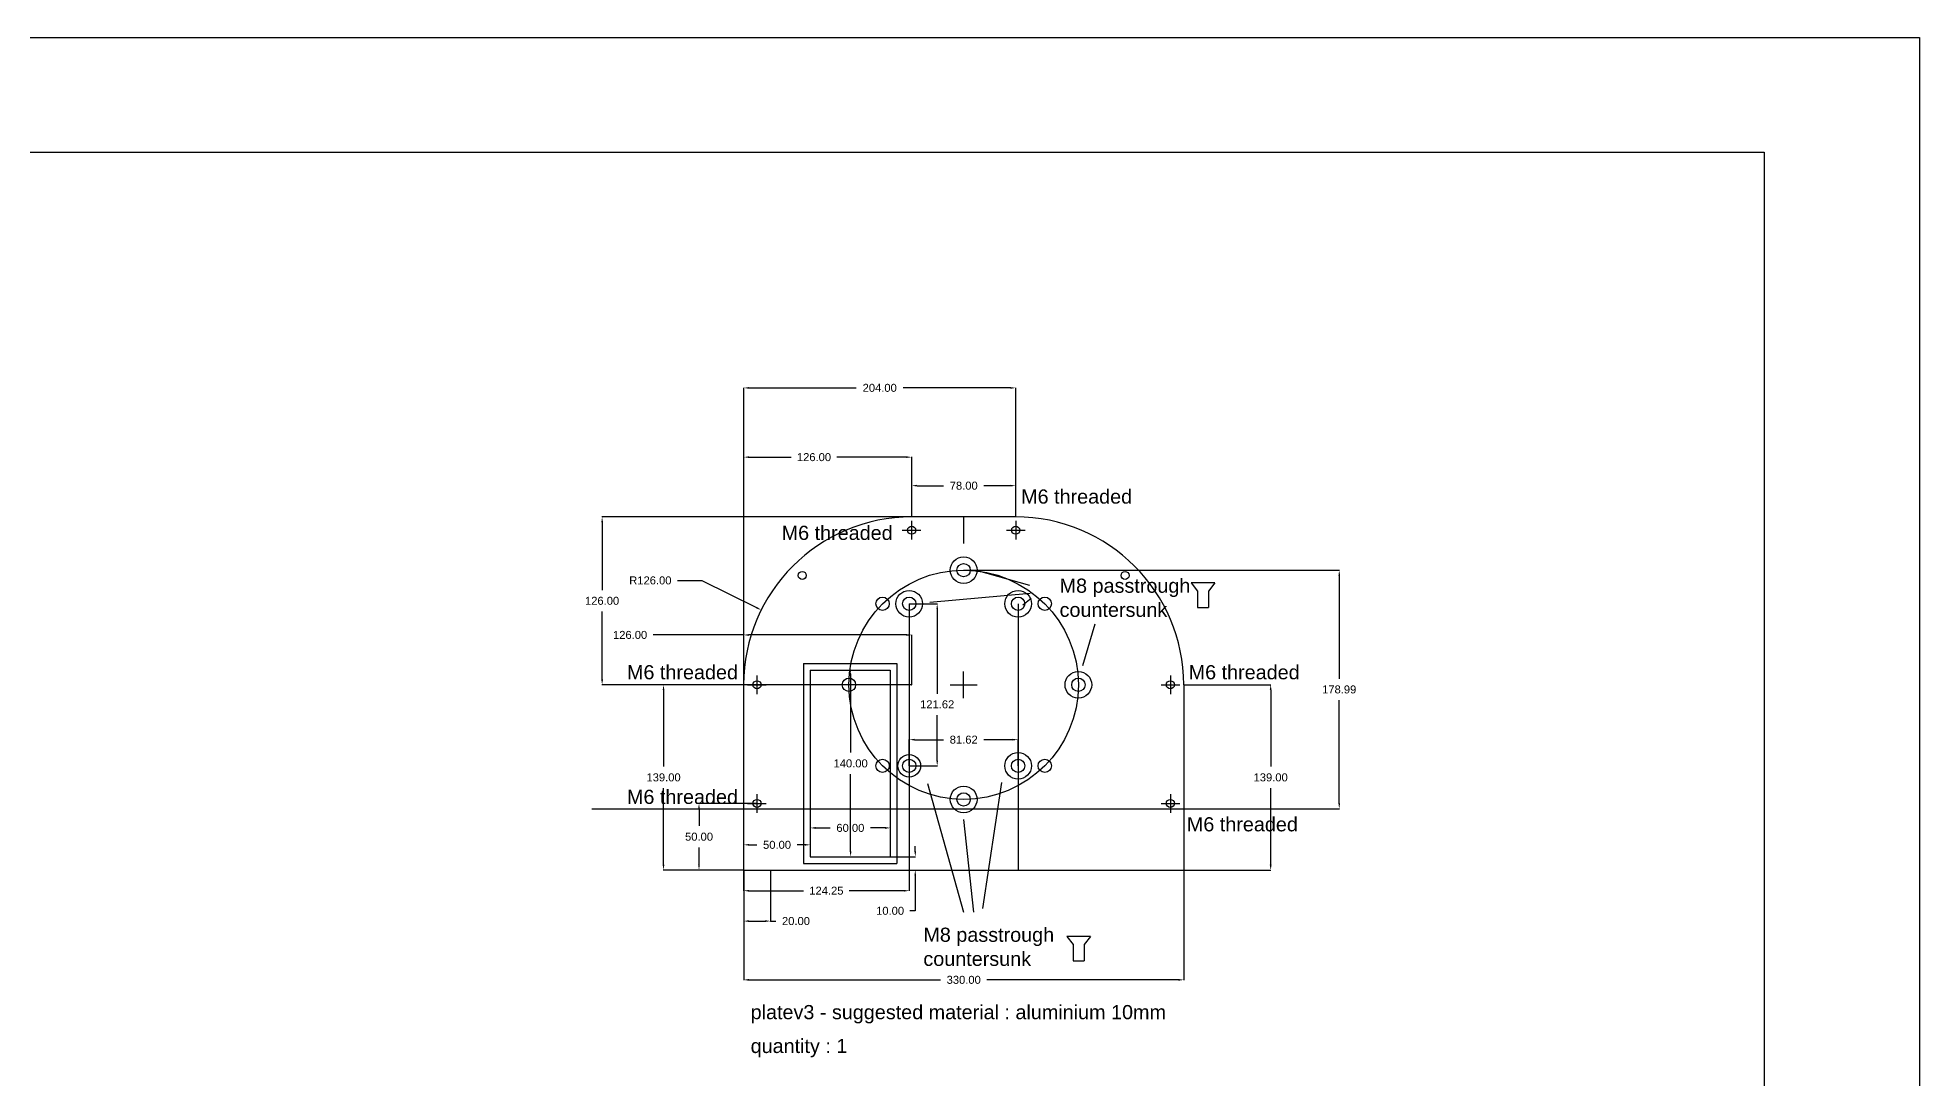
# Model space of a CAD drawing. Header units: inches. Extents: x 283 to 2797, y 234 to 2130.
# Drawn here: x 1386 to 2797, y 1349 to 2130 of the extents above; entities that cross this region are included whole.
import ezdxf

# ---------------------------------------------------------------- set-up
doc = ezdxf.new("R2010")
doc.units = ezdxf.units.IN
doc.header["$MEASUREMENT"] = 0
for name, color, linetype in [('auxiliar', 3, 'Continuous'), ('dimensions', 6, 'Continuous'), ('plate', 30, 'Continuous'), ('text', 7, 'Continuous'), ('yb_holes', 4, 'Continuous')]:
    doc.layers.add(name, color=color, linetype=linetype)
doc.styles.get("Standard").update_dxf_attribs({"font": 'Arial Regular.ttf'})
doc.dimstyles.new('youbot_mm', dxfattribs={"dimtxt": 6, "dimasz": 4, "dimexe": 0.18, "dimexo": 0.0625, "dimgap": 5, "dimtad": 0, "dimtih": 1, "dimtoh": 1, "dimzin": 0, "dimdsep": 46, "dimtxsty": 'Standard', "dimcen": 0.09, "dimadec": 0, "dimazin": 0, "dimtfac": 1, "dimtofl": 0, "dimtmove": 0, "dimatfit": 3, "dimfxl": 1, "dimtolj": 1, "dimtzin": 0, "dimarcsym": 0})

# ---------------------------------------------------------------- blocks, each defined once
blk = doc.blocks.new('*D1')
at = {"layer": 'Defpoints', "color": 0, "transparency": 16777216}
for p in [(1915.2, 1644), (1855.1, 1505), (1915.2, 1505)]:
    blk.add_point(p, dxfattribs=at)
at = {"layer": 'dimensions', "color": 0, "lineweight": -2, "transparency": 16777216}
for p, q in [((1915.1, 1644), (1854.9, 1644)), ((1855.1, 1640), (1855.1, 1582.6)), ((1855.1, 1509), (1855.1, 1566.5)), ((1915.1, 1505), (1854.9, 1505))]:
    blk.add_line(p, q, dxfattribs=at)
at = {"layer": 'dimensions', "color": 0, "transparency": 16777216}
for points in [[(1854.4, 1640), (1855.7, 1640), (1855.1, 1644)], [(1854.4, 1509), (1855.7, 1509), (1855.1, 1505)]]:
    blk.add_solid(points, dxfattribs=at)
at = {"layer": 'dimensions', "color": 0, "transparency": 16777216, "insert": (1855.1, 1574.5), "char_height": 6, "attachment_point": 5}
blk.add_mtext('\\A1;139.00', dxfattribs=at)
blk = doc.blocks.new('*D2')
at = {"layer": 'Defpoints', "color": 0, "transparency": 16777216}
for p in [(2245.2, 1644), (2245.2, 1505), (2310.4, 1505)]:
    blk.add_point(p, dxfattribs=at)
at = {"layer": 'dimensions', "color": 0, "lineweight": -2, "transparency": 16777216}
for p, q in [((2245.2, 1644), (2310.6, 1644)), ((2310.4, 1640), (2310.4, 1582.6)), ((2310.4, 1509), (2310.4, 1566.5)), ((2245.2, 1505), (2310.6, 1505))]:
    blk.add_line(p, q, dxfattribs=at)
at = {"layer": 'dimensions', "color": 0, "transparency": 16777216}
for points in [[(2309.7, 1640), (2311.1, 1640), (2310.4, 1644)], [(2309.7, 1509), (2311.1, 1509), (2310.4, 1505)]]:
    blk.add_solid(points, dxfattribs=at)
at = {"layer": 'dimensions', "color": 0, "transparency": 16777216, "insert": (2310.4, 1574.5), "char_height": 6, "attachment_point": 5}
blk.add_mtext('\\A1;139.00', dxfattribs=at)
blk = doc.blocks.new('*D3')
at = {"layer": 'Defpoints', "color": 0, "transparency": 16777216}
for p in [(2119.2, 1866.8), (2119.2, 1770), (1915.2, 1551)]:
    blk.add_point(p, dxfattribs=at)
at = {"layer": 'dimensions', "color": 0, "lineweight": -2, "transparency": 16777216}
for p, q in [((1915.2, 1551.1), (1915.2, 1866.9)), ((1919.2, 1866.8), (1999.6, 1866.8)), ((2115.2, 1866.8), (2034.7, 1866.8)), ((2119.2, 1770.1), (2119.2, 1866.9))]:
    blk.add_line(p, q, dxfattribs=at)
at = {"layer": 'dimensions', "color": 0, "transparency": 16777216}
for points in [[(1919.2, 1867.4), (1919.2, 1866.1), (1915.2, 1866.8)], [(2115.2, 1867.4), (2115.2, 1866.1), (2119.2, 1866.8)]]:
    blk.add_solid(points, dxfattribs=at)
at = {"layer": 'dimensions', "color": 0, "transparency": 16777216, "insert": (2017.2, 1866.8), "char_height": 6, "attachment_point": 5}
blk.add_mtext('\\A1;204.00', dxfattribs=at)
blk = doc.blocks.new('*D4')
at = {"layer": 'Defpoints', "color": 0, "transparency": 16777216}
for p in [(1915.2, 1814.8), (2041.2, 1770), (1915.2, 1551.1)]:
    blk.add_point(p, dxfattribs=at)
at = {"layer": 'dimensions', "color": 0, "lineweight": -2, "transparency": 16777216}
for p, q in [((1915.2, 1551.2), (1915.2, 1815)), ((1919.2, 1814.8), (1950.8, 1814.8)), ((2037.2, 1814.8), (1985.1, 1814.8)), ((2041.2, 1770.1), (2041.2, 1815))]:
    blk.add_line(p, q, dxfattribs=at)
at = {"layer": 'dimensions', "color": 0, "transparency": 16777216}
for points in [[(1919.2, 1815.5), (1919.2, 1814.2), (1915.2, 1814.8)], [(2037.2, 1815.5), (2037.2, 1814.2), (2041.2, 1814.8)]]:
    blk.add_solid(points, dxfattribs=at)
at = {"layer": 'dimensions', "color": 0, "transparency": 16777216, "insert": (1967.9, 1814.8), "char_height": 6, "attachment_point": 5}
blk.add_mtext('\\A1;126.00', dxfattribs=at)
blk = doc.blocks.new('*D5')
at = {"layer": 'Defpoints', "color": 0, "transparency": 16777216}
for p in [(2080.2, 1730), (1801.4, 1551), (2361.8, 1551)]:
    blk.add_point(p, dxfattribs=at)
at = {"layer": 'dimensions', "color": 0, "lineweight": -2, "transparency": 16777216}
for p, q in [((2080.2, 1730), (2362, 1730)), ((2361.8, 1726), (2361.8, 1648.6)), ((2361.8, 1555), (2361.8, 1632.5)), ((1801.4, 1551), (2362, 1551))]:
    blk.add_line(p, q, dxfattribs=at)
at = {"layer": 'dimensions', "color": 0, "transparency": 16777216}
for points in [[(2361.2, 1726), (2362.5, 1726), (2361.8, 1730)], [(2361.2, 1555), (2362.5, 1555), (2361.8, 1551)]]:
    blk.add_solid(points, dxfattribs=at)
at = {"layer": 'dimensions', "color": 0, "transparency": 16777216, "insert": (2361.8, 1640.5), "char_height": 6, "attachment_point": 5}
blk.add_mtext('\\A1;178.99', dxfattribs=at)
blk = doc.blocks.new('*D6')
at = {"layer": 'Defpoints', "color": 0, "transparency": 16777216}
for p in [(1915.2, 1505), (2245.2, 1505), (2245.2, 1422.6)]:
    blk.add_point(p, dxfattribs=at)
at = {"layer": 'dimensions', "color": 0, "lineweight": -2, "transparency": 16777216}
for p, q in [((1915.2, 1505), (1915.2, 1422.4)), ((2245.2, 1505), (2245.2, 1422.4)), ((1919.2, 1422.6), (2062.8, 1422.6)), ((2241.2, 1422.6), (2097.6, 1422.6))]:
    blk.add_line(p, q, dxfattribs=at)
at = {"layer": 'dimensions', "color": 0, "transparency": 16777216}
for points in [[(1919.2, 1423.3), (1919.2, 1421.9), (1915.2, 1422.6)], [(2241.2, 1423.3), (2241.2, 1421.9), (2245.2, 1422.6)]]:
    blk.add_solid(points, dxfattribs=at)
at = {"layer": 'dimensions', "color": 0, "transparency": 16777216, "insert": (2080.2, 1422.6), "char_height": 6, "attachment_point": 5}
blk.add_mtext('\\A1;330.00', dxfattribs=at)
blk = doc.blocks.new('*D7')
at = {"layer": 'Defpoints', "color": 0, "transparency": 16777216}
for p in [(1915.2, 1505), (1935.2, 1505), (1935.2, 1466.7)]:
    blk.add_point(p, dxfattribs=at)
at = {"layer": 'dimensions', "color": 0, "lineweight": -2, "transparency": 16777216}
for p, q in [((1915.2, 1505), (1915.2, 1466.5)), ((1935.2, 1505), (1935.2, 1466.5)), ((1919.2, 1466.7), (1931.2, 1466.7)), ((1935.2, 1466.7), (1939.2, 1466.7))]:
    blk.add_line(p, q, dxfattribs=at)
at = {"layer": 'dimensions', "color": 0, "transparency": 16777216}
for points in [[(1919.2, 1467.4), (1919.2, 1466), (1915.2, 1466.7)], [(1931.2, 1467.4), (1931.2, 1466), (1935.2, 1466.7)]]:
    blk.add_solid(points, dxfattribs=at)
at = {"layer": 'dimensions', "color": 0, "transparency": 16777216, "insert": (1954.4, 1466.7), "char_height": 6, "attachment_point": 5}
blk.add_mtext('\\A1;20.00', dxfattribs=at)
blk = doc.blocks.new('*D8')
at = {"layer": 'Defpoints', "color": 0, "transparency": 16777216}
for p in [(2041.2, 1793.4), (2041.2, 1770), (2119.2, 1770)]:
    blk.add_point(p, dxfattribs=at)
at = {"layer": 'dimensions', "color": 0, "lineweight": -2, "transparency": 16777216}
for p, q in [((2041.2, 1770.1), (2041.2, 1793.6)), ((2045.2, 1793.4), (2065.1, 1793.4)), ((2115.2, 1793.4), (2095.3, 1793.4)), ((2119.2, 1770.1), (2119.2, 1793.6))]:
    blk.add_line(p, q, dxfattribs=at)
at = {"layer": 'dimensions', "color": 0, "transparency": 16777216}
for points in [[(2045.2, 1794.1), (2045.2, 1792.8), (2041.2, 1793.4)], [(2115.2, 1794.1), (2115.2, 1792.8), (2119.2, 1793.4)]]:
    blk.add_solid(points, dxfattribs=at)
at = {"layer": 'dimensions', "color": 0, "transparency": 16777216, "insert": (2080.2, 1793.4), "char_height": 6, "attachment_point": 5}
blk.add_mtext('\\A1;78.00', dxfattribs=at)
blk = doc.blocks.new('*D9')
at = {"layer": 'Defpoints', "color": 0, "transparency": 16777216}
for p in [(1925.2, 1555), (1881.7, 1505), (1915.2, 1505)]:
    blk.add_point(p, dxfattribs=at)
at = {"layer": 'dimensions', "color": 0, "lineweight": -2, "transparency": 16777216}
for p, q in [((1925.1, 1555), (1881.5, 1555)), ((1881.7, 1551), (1881.7, 1538.1)), ((1881.7, 1509), (1881.7, 1522)), ((1915.1, 1505), (1881.5, 1505))]:
    blk.add_line(p, q, dxfattribs=at)
at = {"layer": 'dimensions', "color": 0, "transparency": 16777216}
for points in [[(1881, 1551), (1882.3, 1551), (1881.7, 1555)], [(1881, 1509), (1882.3, 1509), (1881.7, 1505)]]:
    blk.add_solid(points, dxfattribs=at)
at = {"layer": 'dimensions', "color": 0, "transparency": 16777216, "insert": (1881.7, 1530), "char_height": 6, "attachment_point": 5}
blk.add_mtext('\\A1;50.00', dxfattribs=at)
blk = doc.blocks.new('*D10')
at = {"layer": 'Defpoints', "color": 0, "transparency": 16777216}
for p in [(2121, 1602.8), (2039.4, 1583.2), (2121, 1583.2)]:
    blk.add_point(p, dxfattribs=at)
at = {"layer": 'dimensions', "color": 0, "lineweight": -2, "transparency": 16777216}
for p, q in [((2039.4, 1583.3), (2039.4, 1603)), ((2043.4, 1602.8), (2065.1, 1602.8)), ((2117, 1602.8), (2095.2, 1602.8)), ((2121, 1583.3), (2121, 1603))]:
    blk.add_line(p, q, dxfattribs=at)
at = {"layer": 'dimensions', "color": 0, "transparency": 16777216}
for points in [[(2043.4, 1603.5), (2043.4, 1602.2), (2039.4, 1602.8)], [(2117, 1603.5), (2117, 1602.2), (2121, 1602.8)]]:
    blk.add_solid(points, dxfattribs=at)
at = {"layer": 'dimensions', "color": 0, "transparency": 16777216, "insert": (2080.2, 1602.8), "char_height": 6, "attachment_point": 5}
blk.add_mtext('\\A1;81.62', dxfattribs=at)
blk = doc.blocks.new('*D11')
at = {"layer": 'Defpoints', "color": 0, "transparency": 16777216}
for p in [(2039.4, 1704.8), (2039.4, 1583.2), (2060.3, 1583.2)]:
    blk.add_point(p, dxfattribs=at)
at = {"layer": 'dimensions', "color": 0, "lineweight": -2, "transparency": 16777216}
for p, q in [((2039.4, 1704.8), (2060.5, 1704.8)), ((2060.3, 1700.8), (2060.3, 1637.3)), ((2060.3, 1587.2), (2060.3, 1621.2)), ((2039.4, 1583.2), (2060.5, 1583.2))]:
    blk.add_line(p, q, dxfattribs=at)
at = {"layer": 'dimensions', "color": 0, "transparency": 16777216}
for points in [[(2059.7, 1700.8), (2061, 1700.8), (2060.3, 1704.8)], [(2059.7, 1587.2), (2061, 1587.2), (2060.3, 1583.2)]]:
    blk.add_solid(points, dxfattribs=at)
at = {"layer": 'dimensions', "color": 0, "transparency": 16777216, "insert": (2060.3, 1629.3), "char_height": 6, "attachment_point": 5}
blk.add_mtext('\\A1;121.62', dxfattribs=at)
blk = doc.blocks.new('*D13')
at = {"layer": 'Defpoints', "color": 0, "transparency": 16777216}
for p in [(1928.4, 1700.1), (2041.2, 1644)]:
    blk.add_point(p, dxfattribs=at)
at = {"layer": 'dimensions', "color": 0, "lineweight": -2, "transparency": 16777216}
for p, q in [((1865.5, 1722.3), (1883.7, 1722.3)), ((1883.7, 1722.3), (1924.8, 1701.9)), ((2041.1, 1644), (2041.3, 1644)), ((2041.2, 1643.9), (2041.2, 1644.1))]:
    blk.add_line(p, q, dxfattribs=at)
at = {"layer": 'dimensions', "color": 0, "transparency": 16777216}
blk.add_solid([(1925.1, 1702.5), (1924.5, 1701.3), (1928.4, 1700.1)], dxfattribs=at)
at = {"layer": 'dimensions', "color": 0, "transparency": 16777216, "insert": (1845.2, 1722.3), "char_height": 6, "attachment_point": 5}
blk.add_mtext('\\A1;R126.00', dxfattribs=at)
blk = doc.blocks.new('*D14')
at = {"layer": 'Defpoints', "color": 0, "transparency": 16777216}
for p in [(1915.2, 1681.4), (1915.2, 1644), (2041.2, 1644)]:
    blk.add_point(p, dxfattribs=at)
at = {"layer": 'dimensions', "color": 0, "lineweight": -2, "transparency": 16777216}
for p, q in [((1915.2, 1681.4), (1847.2, 1681.4)), ((1915.2, 1644.1), (1915.2, 1681.6)), ((2037.2, 1681.4), (1919.2, 1681.4)), ((2041.2, 1644.1), (2041.2, 1681.6))]:
    blk.add_line(p, q, dxfattribs=at)
at = {"layer": 'dimensions', "color": 0, "transparency": 16777216}
for points in [[(1919.2, 1682.1), (1919.2, 1680.7), (1915.2, 1681.4)], [(2037.2, 1682.1), (2037.2, 1680.7), (2041.2, 1681.4)]]:
    blk.add_solid(points, dxfattribs=at)
at = {"layer": 'dimensions', "color": 0, "transparency": 16777216, "insert": (1830, 1681.4), "char_height": 6, "attachment_point": 5}
blk.add_mtext('\\A1;126.00', dxfattribs=at)
blk = doc.blocks.new('*D29')
at = {"layer": 'Defpoints', "color": 0, "transparency": 16777216}
for p in [(1809, 1770), (2041.2, 1770), (2041.2, 1644)]:
    blk.add_point(p, dxfattribs=at)
at = {"layer": 'dimensions', "color": 0, "lineweight": -2, "transparency": 16777216}
for p, q in [((2041.1, 1770), (1808.8, 1770)), ((1809, 1766), (1809, 1715.1)), ((1809, 1648), (1809, 1699)), ((2041.1, 1644), (1808.8, 1644))]:
    blk.add_line(p, q, dxfattribs=at)
at = {"layer": 'dimensions', "color": 0, "transparency": 16777216}
for points in [[(1808.4, 1766), (1809.7, 1766), (1809, 1770)], [(1808.4, 1648), (1809.7, 1648), (1809, 1644)]]:
    blk.add_solid(points, dxfattribs=at)
at = {"layer": 'dimensions', "color": 0, "transparency": 16777216, "insert": (1809, 1707), "char_height": 6, "attachment_point": 5}
blk.add_mtext('\\A1;126.00', dxfattribs=at)
blk = doc.blocks.new('*D30')
at = {"layer": 'Defpoints', "color": 0, "transparency": 16777216}
for p in [(2039.4, 1583.2), (1915.1, 1505), (1915.1, 1489.5)]:
    blk.add_point(p, dxfattribs=at)
at = {"layer": 'dimensions', "color": 0, "lineweight": -2, "transparency": 16777216}
for p, q in [((2039.4, 1583.1), (2039.4, 1489.3)), ((1915.1, 1505), (1915.1, 1489.3)), ((1919.1, 1489.5), (1960.1, 1489.5)), ((2035.4, 1489.5), (1994.4, 1489.5))]:
    blk.add_line(p, q, dxfattribs=at)
at = {"layer": 'dimensions', "color": 0, "transparency": 16777216}
for points in [[(1919.1, 1490.1), (1919.1, 1488.8), (1915.1, 1489.5)], [(2035.4, 1490.1), (2035.4, 1488.8), (2039.4, 1489.5)]]:
    blk.add_solid(points, dxfattribs=at)
at = {"layer": 'dimensions', "color": 0, "transparency": 16777216, "insert": (1977.2, 1489.5), "char_height": 6, "attachment_point": 5}
blk.add_mtext('\\A1;124.25', dxfattribs=at)
blk = doc.blocks.new('*D31')
at = {"layer": 'Defpoints', "color": 0, "transparency": 16777216}
for p in [(1965.2, 1655), (1965.2, 1515), (1995.4, 1515)]:
    blk.add_point(p, dxfattribs=at)
at = {"layer": 'dimensions', "color": 0, "lineweight": -2, "transparency": 16777216}
for p, q in [((1965.2, 1655), (1995.6, 1655)), ((1995.4, 1651), (1995.4, 1593.1)), ((1995.4, 1519), (1995.4, 1577)), ((1965.2, 1515), (1995.6, 1515))]:
    blk.add_line(p, q, dxfattribs=at)
at = {"layer": 'dimensions', "color": 0, "transparency": 16777216}
for points in [[(1994.7, 1651), (1996, 1651), (1995.4, 1655)], [(1994.7, 1519), (1996, 1519), (1995.4, 1515)]]:
    blk.add_solid(points, dxfattribs=at)
at = {"layer": 'dimensions', "color": 0, "transparency": 16777216, "insert": (1995.4, 1585), "char_height": 6, "attachment_point": 5}
blk.add_mtext('\\A1;140.00', dxfattribs=at)
blk = doc.blocks.new('*D32')
at = {"layer": 'Defpoints', "color": 0, "transparency": 16777216}
for p in [(1965.2, 1536.6), (1965.2, 1515), (2025.2, 1515)]:
    blk.add_point(p, dxfattribs=at)
at = {"layer": 'dimensions', "color": 0, "lineweight": -2, "transparency": 16777216}
for p, q in [((1965.2, 1515.1), (1965.2, 1536.8)), ((1969.2, 1536.6), (1980, 1536.6)), ((2021.2, 1536.6), (2010.3, 1536.6)), ((2025.2, 1515.1), (2025.2, 1536.8))]:
    blk.add_line(p, q, dxfattribs=at)
at = {"layer": 'dimensions', "color": 0, "transparency": 16777216}
for points in [[(1969.2, 1537.3), (1969.2, 1535.9), (1965.2, 1536.6)], [(2021.2, 1537.3), (2021.2, 1535.9), (2025.2, 1536.6)]]:
    blk.add_solid(points, dxfattribs=at)
at = {"layer": 'dimensions', "color": 0, "transparency": 16777216, "insert": (1995.2, 1536.6), "char_height": 6, "attachment_point": 5}
blk.add_mtext('\\A1;60.00', dxfattribs=at)
blk = doc.blocks.new('*D33')
at = {"layer": 'Defpoints', "color": 0, "transparency": 16777216}
for p in [(1915.2, 1523.9), (1915.2, 1515), (1965.2, 1515)]:
    blk.add_point(p, dxfattribs=at)
at = {"layer": 'dimensions', "color": 0, "lineweight": -2, "transparency": 16777216}
for p, q in [((1915.2, 1515.1), (1915.2, 1524.1)), ((1965.2, 1515.1), (1965.2, 1524.1)), ((1919.2, 1523.9), (1925.1, 1523.9)), ((1961.2, 1523.9), (1955.2, 1523.9))]:
    blk.add_line(p, q, dxfattribs=at)
at = {"layer": 'dimensions', "color": 0, "transparency": 16777216}
for points in [[(1919.2, 1524.6), (1919.2, 1523.3), (1915.2, 1523.9)], [(1961.2, 1524.6), (1961.2, 1523.3), (1965.2, 1523.9)]]:
    blk.add_solid(points, dxfattribs=at)
at = {"layer": 'dimensions', "color": 0, "transparency": 16777216, "insert": (1940.2, 1523.9), "char_height": 6, "attachment_point": 5}
blk.add_mtext('\\A1;50.00', dxfattribs=at)
blk = doc.blocks.new('*D34')
at = {"layer": 'Defpoints', "color": 0, "transparency": 16777216}
for p in [(2025.2, 1515), (2025.2, 1505), (2043.9, 1505)]:
    blk.add_point(p, dxfattribs=at)
at = {"layer": 'dimensions', "color": 0, "lineweight": -2, "transparency": 16777216}
for p, q in [((2025.2, 1515), (2044, 1515)), ((2043.9, 1519), (2043.9, 1523)), ((2025.2, 1505), (2044, 1505)), ((2043.9, 1501), (2043.9, 1474.4)), ((2043.9, 1474.4), (2039.9, 1474.4))]:
    blk.add_line(p, q, dxfattribs=at)
at = {"layer": 'dimensions', "color": 0, "transparency": 16777216}
for points in [[(2043.2, 1519), (2044.5, 1519), (2043.9, 1515)], [(2043.2, 1501), (2044.5, 1501), (2043.9, 1505)]]:
    blk.add_solid(points, dxfattribs=at)
at = {"layer": 'dimensions', "color": 0, "transparency": 16777216, "insert": (2025, 1474.4), "char_height": 6, "attachment_point": 5}
blk.add_mtext('\\A1;10.00', dxfattribs=at)

msp = doc.modelspace()

# ---------------------------------------------------------------- linework, layer by layer
for points in [[(283.359, 2129.622), (2796.895, 2129.622), (2796.895, 233.583), (283.359, 233.583)], [(395.352, 2043.603), (2680.385, 2043.603), (2680.385, 319.931), (395.352, 319.931)]]:
    msp.add_lwpolyline(points, close=True)
at = {"layer": 'auxiliar'}
for p, q in [((2041.163, 1767.019), (2041.163, 1753.019)), ((2080.163, 1770.019), (2080.163, 1750.019)), ((2119.163, 1767.019), (2119.163, 1753.019)), ((2034.163, 1760.019), (2048.163, 1760.019)), ((2112.163, 1760.019), (2126.163, 1760.019)), ((2039.352, 1704.83), (2039.352, 1505.019)), ((2120.974, 1704.83), (2120.974, 1505.019)), ((2080.163, 1634.019), (2080.163, 1654.019)), ((1918.163, 1644.019), (1932.163, 1644.019)), ((1925.163, 1651.019), (1925.163, 1637.019)), ((2070.163, 1644.019), (2090.163, 1644.019)), ((2228.163, 1644.019), (2242.163, 1644.019)), ((2235.163, 1651.019), (2235.163, 1637.019)), ((1918.163, 1555.019), (1932.163, 1555.019)), ((1925.163, 1562.019), (1925.163, 1548.019)), ((2228.163, 1555.019), (2242.163, 1555.019)), ((2235.163, 1562.019), (2235.163, 1548.019))]:
    msp.add_line(p, q, dxfattribs=at)
for centre, radius in [((2080.163, 1730.019), 10), ((2080.163, 1730.019), 5), ((2039.289, 1704.83), 10), ((2120.974, 1704.83), 10), ((2166.163, 1644.019), 10), ((2166.163, 1644.019), 5), ((2039.352, 1583.208), 8.5), ((2120.974, 1583.208), 10), ((2080.163, 1558.019), 10), ((2080.163, 1558.019), 5)]:
    msp.add_circle(centre, radius, dxfattribs=at)
at = {"layer": 'plate'}
for p, q in [((2119.163, 1770.019), (2041.163, 1770.019)), ((1960.163, 1660.019), (1960.163, 1510.019)), ((1960.163, 1660.019), (2030.163, 1660.019)), ((1965.163, 1655.019), (1965.163, 1515.019)), ((1965.163, 1655.019), (2025.163, 1655.019)), ((2025.163, 1655.019), (2025.163, 1515.019)), ((2030.163, 1660.019), (2030.163, 1510.019)), ((1915.163, 1644.019), (1915.163, 1505.019)), ((2245.163, 1644.019), (2245.163, 1505.019)), ((1960.163, 1510.019), (2030.163, 1510.019)), ((1965.163, 1515.019), (2025.163, 1515.019)), ((1915.163, 1505.019), (2245.163, 1505.019))]:
    msp.add_line(p, q, dxfattribs=at)
for centre, radius in [((2041.163, 1760.019), 3), ((2119.163, 1760.019), 3), ((1959.139, 1726.043), 3), ((2201.188, 1726.043), 3), ((2039.352, 1704.83), 5), ((2120.974, 1704.83), 5), ((1925.163, 1644.019), 3), ((2235.163, 1644.019), 3), ((2039.352, 1583.208), 5), ((2120.974, 1583.208), 5), ((1925.163, 1555.019), 3), ((2235.163, 1555.019), 3)]:
    msp.add_circle(centre, radius, dxfattribs=at)
for centre, start, end in [((2041.163, 1644.019), 90, 180), ((2119.163, 1644.019), 0, 90)]:
    msp.add_arc(centre, 126, start, end, dxfattribs=at)
at = {"layer": 'text'}
for p, q in [((2089.518, 1729.919), (2129.56, 1718.71)), ((2054.815, 1705.9), (2130.094, 1712.839)), ((2124.488, 1704.032), (2130.895, 1709.102)), ((2250.772, 1720.558), (2255.645, 1714.367)), ((2268.621, 1720.558), (2250.772, 1720.558)), ((2255.645, 1714.367), (2255.645, 1702.108)), ((2268.621, 1720.558), (2263.748, 1714.367)), ((2263.748, 1714.367), (2263.748, 1702.108)), ((2255.645, 1702.108), (2263.748, 1702.108)), ((2169.628, 1658.415), (2178.686, 1689.764)), ((2053.083, 1569.927), (2080.097, 1473.376)), ((2108.462, 1570.602), (2094.28, 1476.077)), ((2080.097, 1542.92), (2087.526, 1473.376)), ((2157.508, 1455.218), (2162.381, 1449.026)), ((2175.357, 1455.218), (2157.508, 1455.218)), ((2175.357, 1455.218), (2170.484, 1449.026)), ((2162.381, 1449.026), (2162.381, 1436.768)), ((2170.484, 1449.026), (2170.484, 1436.768)), ((2162.381, 1436.768), (2170.484, 1436.768))]:
    msp.add_line(p, q, dxfattribs=at)
at = {"layer": 'yb_holes'}
for centre, radius in [((2080.163, 1644.019), 86), ((2019.352, 1704.83), 5), ((2140.974, 1704.83), 5), ((1994.163, 1644.019), 5), ((2019.352, 1583.208), 5), ((2140.974, 1583.208), 5)]:
    msp.add_circle(centre, radius, dxfattribs=at)

# ---------------------------------------------------------------- texts
at = {"layer": 'text'}
for s, p in [('M6 threaded', (2123.253, 1779.946)), ('M6 threaded', (1943.653, 1752.721)), ('M8 passtrough', (2152.104, 1713.058)), ('countersunk', (2152.104, 1694.98)), ('M6 threaded', (1827.653, 1648.126)), ('M6 threaded', (2248.887, 1648.126)), ('M6 threaded', (1827.653, 1554.621)), ('M6 threaded', (2247.548, 1534.034)), ('M8 passtrough', (2049.949, 1451.161)), ('countersunk', (2049.949, 1433.083)), ('platev3 - suggested material : aluminium 10mm', (1920.397, 1393.099)), ('quantity : 1', (1920.397, 1367.699))]:
    msp.add_text(s, height=10.61403, dxfattribs=at).set_placement(p)

# ---------------------------------------------------------------- dimensions: what is measured, and where the dimension line sits
at = {"layer": 'dimensions'}
for base, p1, p2, picture, middle in [((2119.163, 1866.759), (1915.163, 1551.032), (2119.163, 1770.019), '*D3', (2017.163, 1866.759)), ((1915.163, 1814.835), (2041.163, 1770.019), (1915.163, 1551.094), '*D4', (1967.915, 1814.835)), ((2041.163, 1793.428), (2119.163, 1770.019), (2041.163, 1770.019), '*D8', (2080.163, 1793.428)), ((1915.163, 1681.399), (2041.163, 1644.019), (1915.163, 1644.019), '*D14', (1830.011, 1681.399)), ((2120.974, 1602.819), (2039.352, 1583.208), (2120.974, 1583.208), '*D10', (2080.163, 1602.819))]:
    dim = msp.add_linear_dim(base=base, p1=p1, p2=p2, dimstyle='youbot_mm', dxfattribs=at)
    dim.commit()
    dim.dimension.update_dxf_attribs({"geometry": picture, "text_midpoint": middle, "dimtype": 160})
for base, p1, p2, picture, middle in [((1809.025, 1770.019), (2041.163, 1644.019), (2041.163, 1770.019), '*D29', (1809.025, 1707.019)), ((2361.847, 1551.032), (2080.163, 1730.019), (1801.379, 1551.032), '*D5', (2361.847, 1640.525)), ((1995.375, 1515.019), (1965.163, 1655.019), (1965.163, 1515.019), '*D31', (1995.375, 1585.019)), ((1855.08, 1505.019), (1915.163, 1644.019), (1915.163, 1505.019), '*D1', (1855.08, 1574.519)), ((2310.391, 1505.019), (2245.163, 1644.019), (2245.163, 1505.019), '*D2', (2310.391, 1574.519)), ((1881.667, 1505.019), (1925.163, 1555.019), (1915.163, 1505.019), '*D9', (1881.667, 1530.019))]:
    dim = msp.add_linear_dim(base=base, p1=p1, p2=p2, angle=90, dimstyle='youbot_mm', dxfattribs=at)
    dim.commit()
    dim.dimension.update_dxf_attribs({"geometry": picture, "text_midpoint": middle})
dim = msp.add_radius_dim(center=(2041.163, 1644.019), mpoint=(1928.354, 1700.144), dimstyle='youbot_mm', dxfattribs=at)
dim.commit()
dim.dimension.update_dxf_attribs({"geometry": '*D13', "text_midpoint": (1845.238, 1722.336), "dimtype": 164})
for base, p1, p2, picture, middle in [((2060.325, 1583.208), (2039.352, 1704.83), (2039.352, 1583.208), '*D11', (2060.325, 1629.279)), ((2043.855, 1505.019), (2025.163, 1515.019), (2025.163, 1505.019), '*D34', (2025.033, 1474.354))]:
    dim = msp.add_linear_dim(base=base, p1=p1, p2=p2, angle=90, dimstyle='youbot_mm', dxfattribs=at)
    dim.commit()
    dim.dimension.update_dxf_attribs({"geometry": picture, "text_midpoint": middle, "dimtype": 160})
for base, p1, p2, picture, middle in [((1915.101, 1489.464), (2039.352, 1583.208), (1915.101, 1505.019), '*D30', (1977.226, 1489.464)), ((1965.163, 1536.614), (2025.163, 1515.019), (1965.163, 1515.019), '*D32', (1995.163, 1536.614)), ((1915.163, 1523.935), (1965.163, 1515.019), (1915.163, 1515.019), '*D33', (1940.163, 1523.935)), ((2245.163, 1422.598), (1915.163, 1505.019), (2245.163, 1505.019), '*D6', (2080.163, 1422.598)), ((1935.163, 1466.713), (1915.163, 1505.019), (1935.163, 1505.019), '*D7', (1954.354, 1466.713))]:
    dim = msp.add_linear_dim(base=base, p1=p1, p2=p2, dimstyle='youbot_mm', dxfattribs=at)
    dim.commit()
    dim.dimension.update_dxf_attribs({"geometry": picture, "text_midpoint": middle})

doc.saveas('drawing.dxf')
